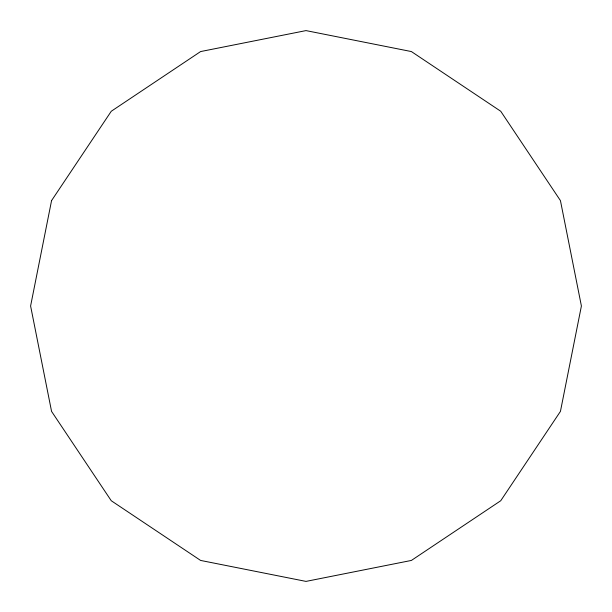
<?xml version="1.0" encoding="UTF-8"?>
<svg xmlns="http://www.w3.org/2000/svg" width="612" height="612" viewBox="0 0 612 612"><rect width="100%" height="100%" fill="white"/><g stroke="black" fill="none" stroke-linecap="round" stroke-linejoin="round"><path stroke-width="0.92" d="M51.561 200.606L30.6 306L51.561 411.394L111.262 500.738L200.606 560.439L306 581.4L411.394 560.439L500.738 500.738L560.439 411.394L581.4 306L560.439 200.606L500.738 111.262L411.394 51.561L306 30.6L200.606 51.561L111.262 111.262L51.561 200.606"/></g></svg>
